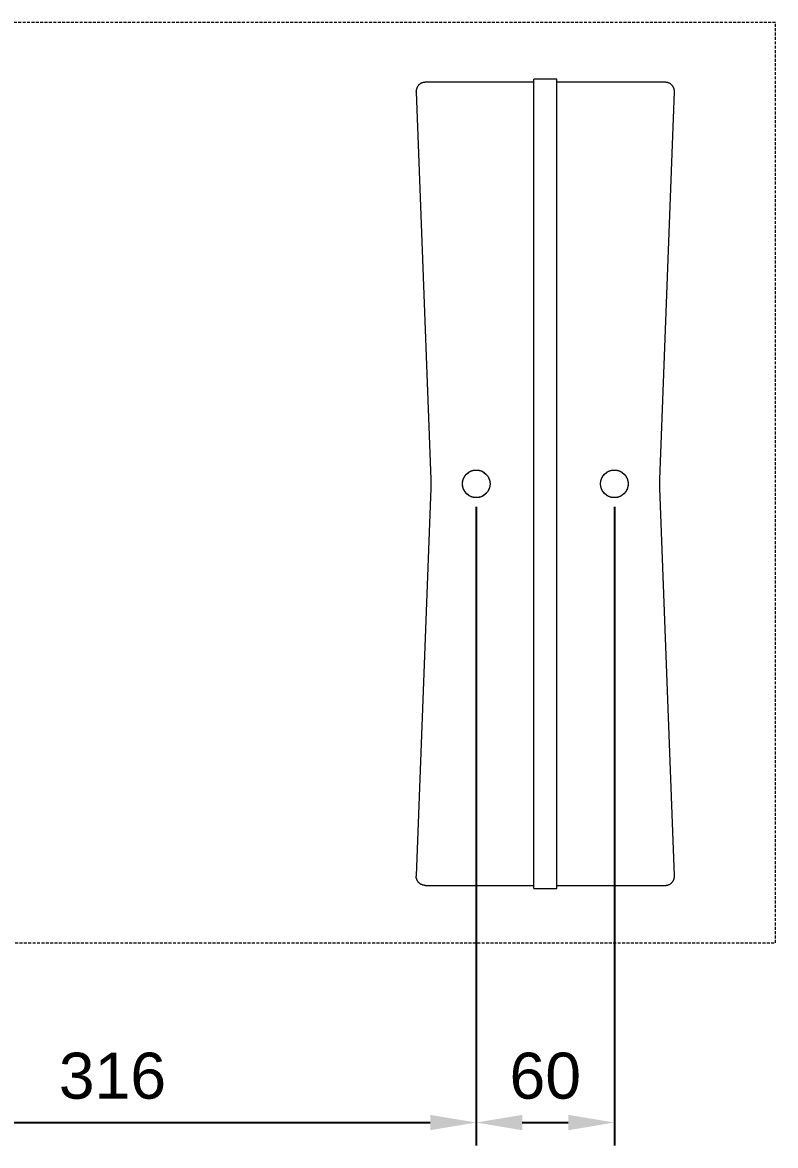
# Model space of a CAD drawing. Header units: millimetres. Extents: x -62 to 2493, y 278 to 1866.
# Drawn here: x 1075.2 to 1402.3, y 320.6 to 808.6 of the extents above; entities that cross this region are included whole.
import ezdxf

# ---------------------------------------------------------------- set-up
doc = ezdxf.new("R2010")
doc.units = ezdxf.units.MM
doc.linetypes.add('HIDDEN', pattern=[1.905, 1.27, -0.635])
for name, color, linetype, lineweight in [('ZANO_R', 7, 'Continuous', 0), ('ZANO_R_przerywana', 7, 'HIDDEN', 0), ('ZANO_W', 1, 'Continuous', 0)]:
    doc.layers.add(name, color=color, linetype=linetype, lineweight=lineweight)
doc.styles.add('Arial', font='arial.ttf')
doc.styles.get("Standard").update_dxf_attribs({"font": 'ARIALUNI.TTF'})
doc.dimstyles.new('pl i ang', dxfattribs={"dimtxt": 50, "dimasz": 50, "dimexe": 1.25, "dimexo": 0.625, "dimgap": 10, "dimtad": 1, "dimtoh": 1, "dimtxsty": 'Standard', "dimcen": 2.5, "dimclrd": 1, "dimclre": 1, "dimclrt": 1, "dimadec": 0, "dimazin": 0, "dimtfac": 1, "dimtmove": 0, "dimatfit": 3, "dimfxl": 1, "dimarcsym": 1})

# ---------------------------------------------------------------- blocks, each defined once
blk = doc.blocks.new('*D391')
at = {"layer": 'ZANO_W', "color": 1, "lineweight": -2}
for p, q in [((956.32, 598.11), (956.32, 320.56)), ((1272.32, 598.11), (1272.32, 320.56)), ((976.32, 330.56), (1252.32, 330.56))]:
    blk.add_line(p, q, dxfattribs=at)
at = {"layer": 'ZANO_W', "color": 1}
for points in [[(976.32, 333.89), (976.32, 327.22), (956.32, 330.56)], [(1252.32, 327.22), (1252.32, 333.89), (1272.32, 330.56)]]:
    blk.add_solid(points, dxfattribs=at)
at = {"layer": 'ZANO_W', "color": 1, "insert": (1114.32, 350.77), "char_height": 20, "attachment_point": 5, "style": 'Arial'}
blk.add_mtext('316', dxfattribs=at)
blk = doc.blocks.new('*D392')
at = {"layer": 'ZANO_W', "color": 1, "lineweight": -2}
for p, q in [((1272.32, 598.11), (1272.32, 320.56)), ((1332.32, 598.11), (1332.32, 320.56)), ((1292.32, 330.56), (1312.32, 330.56))]:
    blk.add_line(p, q, dxfattribs=at)
at = {"layer": 'ZANO_W', "color": 1}
for points in [[(1292.32, 333.89), (1292.32, 327.22), (1272.32, 330.56)], [(1312.32, 327.22), (1312.32, 333.89), (1332.32, 330.56)]]:
    blk.add_solid(points, dxfattribs=at)
at = {"layer": 'ZANO_W', "color": 1, "insert": (1302.32, 350.77), "char_height": 20, "attachment_point": 5, "style": 'Arial'}
blk.add_mtext('60', dxfattribs=at)

msp = doc.modelspace()

# ---------------------------------------------------------------- linework, layer by layer
at = {"layer": 'ZANO_R'}
for p, q in [((1246.96, 780.92), (1246.88, 780.8)), ((1247.04, 781.03), (1246.96, 780.92)), ((1247.12, 781.13), (1247.04, 781.03)), ((1247.21, 781.24), (1247.12, 781.13)), ((1247.3, 781.34), (1247.21, 781.24)), ((1247.4, 781.44), (1247.3, 781.34)), ((1247.49, 781.53), (1247.4, 781.44)), ((1247.6, 781.62), (1247.49, 781.53)), ((1247.7, 781.71), (1247.6, 781.62)), ((1247.81, 781.8), (1247.7, 781.71)), ((1247.92, 781.88), (1247.81, 781.8)), ((1248.03, 781.95), (1247.92, 781.88)), ((1248.15, 782.03), (1248.03, 781.95)), ((1248.26, 782.1), (1248.15, 782.03)), ((1248.38, 782.16), (1248.26, 782.1)), ((1248.51, 782.22), (1248.38, 782.16)), ((1248.63, 782.28), (1248.51, 782.22)), ((1248.76, 782.33), (1248.63, 782.28)), ((1248.88, 782.38), (1248.76, 782.33)), ((1249.01, 782.42), (1248.88, 782.38)), ((1249.14, 782.46), (1249.01, 782.42)), ((1249.28, 782.5), (1249.14, 782.46)), ((1249.41, 782.53), (1249.28, 782.5)), ((1249.54, 782.55), (1249.41, 782.53)), ((1249.68, 782.57), (1249.54, 782.55)), ((1249.81, 782.59), (1249.68, 782.57)), ((1249.95, 782.6), (1249.81, 782.59)), ((1250.09, 782.61), (1249.95, 782.6)), ((1250.22, 782.61), (1250.09, 782.61)), ((1297.32, 782.61), (1250.22, 782.61)), ((1297.32, 432.28), (1297.32, 783.95)), ((1307.32, 783.95), (1297.32, 783.95)), ((1307.32, 432.28), (1307.32, 783.95)), ((1354.42, 782.61), (1307.32, 782.61)), ((1354.55, 782.61), (1354.42, 782.61)), ((1354.69, 782.6), (1354.55, 782.61)), ((1354.83, 782.59), (1354.69, 782.6)), ((1354.96, 782.57), (1354.83, 782.59)), ((1355.1, 782.55), (1354.96, 782.57)), ((1355.23, 782.53), (1355.1, 782.55)), ((1355.37, 782.5), (1355.23, 782.53)), ((1355.5, 782.46), (1355.37, 782.5)), ((1355.63, 782.42), (1355.5, 782.46)), ((1355.76, 782.38), (1355.63, 782.42)), ((1355.89, 782.33), (1355.76, 782.38)), ((1356.01, 782.28), (1355.89, 782.33)), ((1356.14, 782.22), (1356.01, 782.28)), ((1356.26, 782.16), (1356.14, 782.22)), ((1356.38, 782.09), (1356.26, 782.16)), ((1356.5, 782.02), (1356.38, 782.09)), ((1356.62, 781.95), (1356.5, 782.02)), ((1356.73, 781.87), (1356.62, 781.95)), ((1356.84, 781.79), (1356.73, 781.87)), ((1356.95, 781.71), (1356.84, 781.79)), ((1357.05, 781.62), (1356.95, 781.71)), ((1357.15, 781.53), (1357.05, 781.62)), ((1357.25, 781.43), (1357.15, 781.53)), ((1357.35, 781.33), (1357.25, 781.43)), ((1357.44, 781.23), (1357.35, 781.33)), ((1357.53, 781.13), (1357.44, 781.23)), ((1357.61, 781.02), (1357.53, 781.13)), ((1357.69, 780.91), (1357.61, 781.02)), ((1357.77, 780.8), (1357.69, 780.91)), ((1246.23, 778.75), (1246.22, 778.61)), ((1246.22, 778.53), (1246.22, 778.61)), ((1246.23, 778.46), (1246.22, 778.53)), ((1246.24, 779.02), (1246.23, 778.88)), ((1246.23, 778.88), (1246.23, 778.75)), ((1246.23, 778.46), (1252.56, 609.99)), ((1246.26, 779.15), (1246.24, 779.02)), ((1246.28, 779.29), (1246.26, 779.15)), ((1246.31, 779.42), (1246.28, 779.29)), ((1246.34, 779.56), (1246.31, 779.42)), ((1246.37, 779.69), (1246.34, 779.56)), ((1246.41, 779.82), (1246.37, 779.69)), ((1246.45, 779.95), (1246.41, 779.82)), ((1246.5, 780.08), (1246.45, 779.95)), ((1246.56, 780.2), (1246.5, 780.08)), ((1246.61, 780.33), (1246.56, 780.2)), ((1246.67, 780.45), (1246.61, 780.33)), ((1246.74, 780.57), (1246.67, 780.45)), ((1246.81, 780.69), (1246.74, 780.57)), ((1246.88, 780.8), (1246.81, 780.69)), ((1352.08, 609.99), (1358.41, 778.46)), ((1357.84, 780.68), (1357.77, 780.8)), ((1357.91, 780.56), (1357.84, 780.68)), ((1357.97, 780.44), (1357.91, 780.56)), ((1358.03, 780.32), (1357.97, 780.44)), ((1358.09, 780.19), (1358.03, 780.32)), ((1358.14, 780.07), (1358.09, 780.19)), ((1358.19, 779.94), (1358.14, 780.07)), ((1358.23, 779.81), (1358.19, 779.94)), ((1358.27, 779.68), (1358.23, 779.81)), ((1358.31, 779.55), (1358.27, 779.68)), ((1358.34, 779.41), (1358.31, 779.55)), ((1358.36, 779.28), (1358.34, 779.41)), ((1358.38, 779.14), (1358.36, 779.28)), ((1358.4, 779.01), (1358.38, 779.14)), ((1358.41, 778.87), (1358.4, 779.01)), ((1358.42, 778.73), (1358.41, 778.87)), ((1358.41, 778.46), (1358.42, 778.6)), ((1358.42, 778.6), (1358.42, 778.73)), ((1266.61, 609.94), (1266.67, 610.14)), ((1266.67, 610.14), (1266.75, 610.33)), ((1266.75, 610.33), (1266.83, 610.52)), ((1266.83, 610.52), (1266.91, 610.71)), ((1266.91, 610.71), (1267.01, 610.9)), ((1267.01, 610.9), (1267.11, 611.08)), ((1267.11, 611.08), (1267.21, 611.26)), ((1267.21, 611.26), (1267.32, 611.43)), ((1267.32, 611.43), (1267.44, 611.6)), ((1267.44, 611.6), (1267.57, 611.77)), ((1267.57, 611.77), (1267.69, 611.93)), ((1267.69, 611.93), (1267.83, 612.09)), ((1267.83, 612.09), (1267.97, 612.24)), ((1267.97, 612.24), (1268.11, 612.39)), ((1268.11, 612.39), (1268.26, 612.53)), ((1268.26, 612.53), (1268.42, 612.67)), ((1268.42, 612.67), (1268.58, 612.8)), ((1268.58, 612.8), (1268.74, 612.93)), ((1268.74, 612.93), (1268.91, 613.05)), ((1268.91, 613.05), (1269.08, 613.16)), ((1269.08, 613.16), (1269.26, 613.27)), ((1269.26, 613.27), (1269.44, 613.37)), ((1269.44, 613.37), (1269.62, 613.47)), ((1269.62, 613.47), (1269.81, 613.56)), ((1269.81, 613.56), (1270, 613.64)), ((1270, 613.64), (1270.19, 613.72)), ((1270.19, 613.72), (1270.39, 613.79)), ((1270.39, 613.79), (1270.59, 613.85)), ((1270.59, 613.85), (1270.78, 613.91)), ((1270.78, 613.91), (1270.99, 613.96)), ((1270.99, 613.96), (1271.19, 614)), ((1271.19, 614), (1271.39, 614.04)), ((1271.39, 614.04), (1271.6, 614.07)), ((1271.6, 614.07), (1271.8, 614.09)), ((1271.8, 614.09), (1272.01, 614.1)), ((1272.01, 614.1), (1272.22, 614.11)), ((1272.22, 614.11), (1272.42, 614.11)), ((1272.42, 614.11), (1272.63, 614.1)), ((1272.63, 614.1), (1272.84, 614.09)), ((1272.84, 614.09), (1273.04, 614.07)), ((1273.04, 614.07), (1273.25, 614.04)), ((1273.25, 614.04), (1273.45, 614)), ((1273.45, 614), (1273.66, 613.96)), ((1273.66, 613.96), (1273.86, 613.91)), ((1273.86, 613.91), (1274.06, 613.85)), ((1274.06, 613.85), (1274.25, 613.79)), ((1274.25, 613.79), (1274.45, 613.72)), ((1274.45, 613.72), (1274.64, 613.64)), ((1274.64, 613.64), (1274.83, 613.56)), ((1274.83, 613.56), (1275.02, 613.47)), ((1275.02, 613.47), (1275.2, 613.37)), ((1275.2, 613.37), (1275.38, 613.27)), ((1275.38, 613.27), (1275.56, 613.16)), ((1275.56, 613.16), (1275.73, 613.05)), ((1275.73, 613.05), (1275.9, 612.93)), ((1275.9, 612.93), (1276.06, 612.8)), ((1276.06, 612.8), (1276.22, 612.67)), ((1276.22, 612.67), (1276.38, 612.53)), ((1276.38, 612.53), (1276.53, 612.39)), ((1276.53, 612.39), (1276.67, 612.24)), ((1276.67, 612.24), (1276.81, 612.09)), ((1276.81, 612.09), (1276.95, 611.93)), ((1276.95, 611.93), (1277.08, 611.77)), ((1277.08, 611.77), (1277.2, 611.6)), ((1277.2, 611.6), (1277.32, 611.43)), ((1277.32, 611.43), (1277.43, 611.26)), ((1277.43, 611.26), (1277.53, 611.08)), ((1277.53, 611.08), (1277.63, 610.9)), ((1277.63, 610.9), (1277.73, 610.71)), ((1277.73, 610.71), (1277.81, 610.52)), ((1277.81, 610.52), (1277.89, 610.33)), ((1277.89, 610.33), (1277.97, 610.14)), ((1277.97, 610.14), (1278.03, 609.94)), ((1326.61, 609.94), (1326.67, 610.14)), ((1326.67, 610.14), (1326.75, 610.33)), ((1326.75, 610.33), (1326.83, 610.52)), ((1326.83, 610.52), (1326.91, 610.71)), ((1326.91, 610.71), (1327.01, 610.9)), ((1327.01, 610.9), (1327.11, 611.08)), ((1327.11, 611.08), (1327.21, 611.26)), ((1327.21, 611.26), (1327.32, 611.43)), ((1327.32, 611.43), (1327.44, 611.6)), ((1327.44, 611.6), (1327.57, 611.77)), ((1327.57, 611.77), (1327.69, 611.93)), ((1327.69, 611.93), (1327.83, 612.09)), ((1327.83, 612.09), (1327.97, 612.24)), ((1327.97, 612.24), (1328.11, 612.39)), ((1328.11, 612.39), (1328.26, 612.53)), ((1328.26, 612.53), (1328.42, 612.67)), ((1328.42, 612.67), (1328.58, 612.8)), ((1328.58, 612.8), (1328.74, 612.93)), ((1328.74, 612.93), (1328.91, 613.05)), ((1328.91, 613.05), (1329.08, 613.16)), ((1329.08, 613.16), (1329.26, 613.27)), ((1329.26, 613.27), (1329.44, 613.37)), ((1329.44, 613.37), (1329.62, 613.47)), ((1329.62, 613.47), (1329.81, 613.56)), ((1329.81, 613.56), (1330, 613.64)), ((1330, 613.64), (1330.19, 613.72)), ((1330.19, 613.72), (1330.39, 613.79)), ((1330.39, 613.79), (1330.59, 613.85)), ((1330.59, 613.85), (1330.78, 613.91)), ((1330.78, 613.91), (1330.99, 613.96)), ((1330.99, 613.96), (1331.19, 614)), ((1331.19, 614), (1331.39, 614.04)), ((1331.39, 614.04), (1331.6, 614.07)), ((1331.6, 614.07), (1331.8, 614.09)), ((1331.8, 614.09), (1332.01, 614.1)), ((1332.01, 614.1), (1332.22, 614.11)), ((1332.22, 614.11), (1332.42, 614.11)), ((1332.42, 614.11), (1332.63, 614.1)), ((1332.63, 614.1), (1332.84, 614.09)), ((1332.84, 614.09), (1333.04, 614.07)), ((1333.04, 614.07), (1333.25, 614.04)), ((1333.25, 614.04), (1333.45, 614)), ((1333.45, 614), (1333.66, 613.96)), ((1333.66, 613.96), (1333.86, 613.91)), ((1333.86, 613.91), (1334.06, 613.85)), ((1334.06, 613.85), (1334.25, 613.79)), ((1334.25, 613.79), (1334.45, 613.72)), ((1334.45, 613.72), (1334.64, 613.64)), ((1334.64, 613.64), (1334.83, 613.56)), ((1334.83, 613.56), (1335.02, 613.47)), ((1335.02, 613.47), (1335.2, 613.37)), ((1335.2, 613.37), (1335.38, 613.27)), ((1335.38, 613.27), (1335.56, 613.16)), ((1335.56, 613.16), (1335.73, 613.05)), ((1335.73, 613.05), (1335.9, 612.93)), ((1335.9, 612.93), (1336.06, 612.8)), ((1336.06, 612.8), (1336.22, 612.67)), ((1336.22, 612.67), (1336.38, 612.53)), ((1336.38, 612.53), (1336.53, 612.39)), ((1336.53, 612.39), (1336.67, 612.24)), ((1336.67, 612.24), (1336.81, 612.09)), ((1336.81, 612.09), (1336.95, 611.93)), ((1336.95, 611.93), (1337.08, 611.77)), ((1337.08, 611.77), (1337.2, 611.6)), ((1337.2, 611.6), (1337.32, 611.43)), ((1337.32, 611.43), (1337.43, 611.26)), ((1337.43, 611.26), (1337.53, 611.08)), ((1337.53, 611.08), (1337.63, 610.9)), ((1337.63, 610.9), (1337.73, 610.71)), ((1337.73, 610.71), (1337.81, 610.52)), ((1337.81, 610.52), (1337.89, 610.33)), ((1337.89, 610.33), (1337.97, 610.14)), ((1337.97, 610.14), (1338.03, 609.94)), ((1252.56, 606.23), (1246.23, 437.76)), ((1252.56, 609.99), (1252.59, 609.05)), ((1252.59, 607.17), (1252.56, 606.23)), ((1252.59, 609.05), (1252.6, 608.11)), ((1252.6, 608.11), (1252.59, 607.17)), ((1266.32, 608.32), (1266.33, 608.52)), ((1266.32, 608.11), (1266.32, 608.32)), ((1266.32, 607.9), (1266.32, 608.11)), ((1266.33, 607.7), (1266.32, 607.9)), ((1266.33, 608.52), (1266.35, 608.73)), ((1266.35, 607.49), (1266.33, 607.7)), ((1266.35, 608.73), (1266.38, 608.94)), ((1266.38, 607.28), (1266.35, 607.49)), ((1266.38, 608.94), (1266.41, 609.14)), ((1266.41, 607.08), (1266.38, 607.28)), ((1266.41, 609.14), (1266.45, 609.34)), ((1266.45, 606.88), (1266.41, 607.08)), ((1266.45, 609.34), (1266.49, 609.55)), ((1266.49, 606.67), (1266.45, 606.88)), ((1266.49, 609.55), (1266.55, 609.75)), ((1266.55, 606.47), (1266.49, 606.67)), ((1266.55, 609.75), (1266.61, 609.94)), ((1266.61, 606.27), (1266.55, 606.47)), ((1266.67, 606.08), (1266.61, 606.27)), ((1266.75, 605.89), (1266.67, 606.08)), ((1266.83, 605.69), (1266.75, 605.89)), ((1266.91, 605.51), (1266.83, 605.69)), ((1267.01, 605.32), (1266.91, 605.51)), ((1267.11, 605.14), (1267.01, 605.32)), ((1277.63, 605.32), (1277.53, 605.14)), ((1277.73, 605.51), (1277.63, 605.32)), ((1277.81, 605.69), (1277.73, 605.51)), ((1277.89, 605.89), (1277.81, 605.69)), ((1277.97, 606.08), (1277.89, 605.89)), ((1278.03, 606.27), (1277.97, 606.08)), ((1278.03, 609.94), (1278.09, 609.75)), ((1278.09, 606.47), (1278.03, 606.27)), ((1278.09, 609.75), (1278.15, 609.55)), ((1278.15, 606.67), (1278.09, 606.47)), ((1278.15, 609.55), (1278.19, 609.34)), ((1278.19, 606.88), (1278.15, 606.67)), ((1278.19, 609.34), (1278.23, 609.14)), ((1278.23, 607.08), (1278.19, 606.88)), ((1278.23, 609.14), (1278.26, 608.94)), ((1278.26, 607.28), (1278.23, 607.08)), ((1278.26, 608.94), (1278.29, 608.73)), ((1278.29, 607.49), (1278.26, 607.28)), ((1278.29, 608.73), (1278.31, 608.52)), ((1278.31, 607.7), (1278.29, 607.49)), ((1278.31, 608.52), (1278.32, 608.32)), ((1278.32, 607.9), (1278.31, 607.7)), ((1278.32, 608.32), (1278.32, 608.11)), ((1278.32, 608.11), (1278.32, 607.9)), ((1326.32, 608.32), (1326.33, 608.52)), ((1326.32, 608.11), (1326.32, 608.32)), ((1326.32, 607.9), (1326.32, 608.11)), ((1326.33, 607.7), (1326.32, 607.9)), ((1326.33, 608.52), (1326.35, 608.73)), ((1326.35, 607.49), (1326.33, 607.7)), ((1326.35, 608.73), (1326.38, 608.94)), ((1326.38, 607.28), (1326.35, 607.49)), ((1326.38, 608.94), (1326.41, 609.14)), ((1326.41, 607.08), (1326.38, 607.28)), ((1326.41, 609.14), (1326.45, 609.34)), ((1326.45, 606.88), (1326.41, 607.08)), ((1326.45, 609.34), (1326.49, 609.55)), ((1326.49, 606.67), (1326.45, 606.88)), ((1326.49, 609.55), (1326.55, 609.75)), ((1326.55, 606.47), (1326.49, 606.67)), ((1326.55, 609.75), (1326.61, 609.94)), ((1326.61, 606.27), (1326.55, 606.47)), ((1326.67, 606.08), (1326.61, 606.27)), ((1326.75, 605.89), (1326.67, 606.08)), ((1326.83, 605.69), (1326.75, 605.89)), ((1326.91, 605.51), (1326.83, 605.69)), ((1327.01, 605.32), (1326.91, 605.51)), ((1327.11, 605.14), (1327.01, 605.32)), ((1337.63, 605.32), (1337.53, 605.14)), ((1337.73, 605.51), (1337.63, 605.32)), ((1337.81, 605.69), (1337.73, 605.51)), ((1337.89, 605.89), (1337.81, 605.69)), ((1337.97, 606.08), (1337.89, 605.89)), ((1338.03, 606.27), (1337.97, 606.08)), ((1338.03, 609.94), (1338.09, 609.75)), ((1338.09, 606.47), (1338.03, 606.27)), ((1338.09, 609.75), (1338.15, 609.55)), ((1338.15, 606.67), (1338.09, 606.47)), ((1338.15, 609.55), (1338.19, 609.34)), ((1338.19, 606.88), (1338.15, 606.67)), ((1338.19, 609.34), (1338.23, 609.14)), ((1338.23, 607.08), (1338.19, 606.88)), ((1338.23, 609.14), (1338.26, 608.94)), ((1338.26, 607.28), (1338.23, 607.08)), ((1338.26, 608.94), (1338.29, 608.73)), ((1338.29, 607.49), (1338.26, 607.28)), ((1338.29, 608.73), (1338.31, 608.52)), ((1338.31, 607.7), (1338.29, 607.49)), ((1338.31, 608.52), (1338.32, 608.32)), ((1338.32, 607.9), (1338.31, 607.7)), ((1338.32, 608.32), (1338.32, 608.11)), ((1338.32, 608.11), (1338.32, 607.9)), ((1352.05, 608.74), (1352.08, 609.99)), ((1352.05, 607.48), (1352.05, 608.74)), ((1352.08, 606.23), (1352.05, 607.48)), ((1358.41, 437.76), (1352.08, 606.23)), ((1267.21, 604.96), (1267.11, 605.14)), ((1267.32, 604.79), (1267.21, 604.96)), ((1267.44, 604.62), (1267.32, 604.79)), ((1267.57, 604.45), (1267.44, 604.62)), ((1267.69, 604.29), (1267.57, 604.45)), ((1267.83, 604.13), (1267.69, 604.29)), ((1267.97, 603.98), (1267.83, 604.13)), ((1268.11, 603.83), (1267.97, 603.98)), ((1268.26, 603.69), (1268.11, 603.83)), ((1268.42, 603.55), (1268.26, 603.69)), ((1268.58, 603.42), (1268.42, 603.55)), ((1268.74, 603.29), (1268.58, 603.42)), ((1268.91, 603.17), (1268.74, 603.29)), ((1269.08, 603.06), (1268.91, 603.17)), ((1269.26, 602.95), (1269.08, 603.06)), ((1269.44, 602.85), (1269.26, 602.95)), ((1269.62, 602.75), (1269.44, 602.85)), ((1269.81, 602.66), (1269.62, 602.75)), ((1270, 602.58), (1269.81, 602.66)), ((1270.19, 602.5), (1270, 602.58)), ((1270.39, 602.43), (1270.19, 602.5)), ((1270.59, 602.37), (1270.39, 602.43)), ((1270.78, 602.31), (1270.59, 602.37)), ((1270.99, 602.26), (1270.78, 602.31)), ((1271.19, 602.22), (1270.99, 602.26)), ((1271.39, 602.18), (1271.19, 602.22)), ((1271.6, 602.15), (1271.39, 602.18)), ((1271.8, 602.13), (1271.6, 602.15)), ((1272.01, 602.12), (1271.8, 602.13)), ((1272.22, 602.11), (1272.01, 602.12)), ((1272.42, 602.11), (1272.22, 602.11)), ((1272.63, 602.12), (1272.42, 602.11)), ((1272.84, 602.13), (1272.63, 602.12)), ((1273.04, 602.15), (1272.84, 602.13)), ((1273.25, 602.18), (1273.04, 602.15)), ((1273.45, 602.22), (1273.25, 602.18)), ((1273.66, 602.26), (1273.45, 602.22)), ((1273.86, 602.31), (1273.66, 602.26)), ((1274.06, 602.37), (1273.86, 602.31)), ((1274.25, 602.43), (1274.06, 602.37)), ((1274.45, 602.5), (1274.25, 602.43)), ((1274.64, 602.58), (1274.45, 602.5)), ((1274.83, 602.66), (1274.64, 602.58)), ((1275.02, 602.75), (1274.83, 602.66)), ((1275.2, 602.85), (1275.02, 602.75)), ((1275.38, 602.95), (1275.2, 602.85)), ((1275.56, 603.06), (1275.38, 602.95)), ((1275.73, 603.17), (1275.56, 603.06)), ((1275.9, 603.29), (1275.73, 603.17)), ((1276.06, 603.42), (1275.9, 603.29)), ((1276.22, 603.55), (1276.06, 603.42)), ((1276.38, 603.69), (1276.22, 603.55)), ((1276.53, 603.83), (1276.38, 603.69)), ((1276.67, 603.98), (1276.53, 603.83)), ((1276.81, 604.13), (1276.67, 603.98)), ((1276.95, 604.29), (1276.81, 604.13)), ((1277.08, 604.45), (1276.95, 604.29)), ((1277.2, 604.62), (1277.08, 604.45)), ((1277.32, 604.79), (1277.2, 604.62)), ((1277.43, 604.96), (1277.32, 604.79)), ((1277.53, 605.14), (1277.43, 604.96)), ((1327.21, 604.96), (1327.11, 605.14)), ((1327.32, 604.79), (1327.21, 604.96)), ((1327.44, 604.62), (1327.32, 604.79)), ((1327.57, 604.45), (1327.44, 604.62)), ((1327.69, 604.29), (1327.57, 604.45)), ((1327.83, 604.13), (1327.69, 604.29)), ((1327.97, 603.98), (1327.83, 604.13)), ((1328.11, 603.83), (1327.97, 603.98)), ((1328.26, 603.69), (1328.11, 603.83)), ((1328.42, 603.55), (1328.26, 603.69)), ((1328.58, 603.42), (1328.42, 603.55)), ((1328.74, 603.29), (1328.58, 603.42)), ((1328.91, 603.17), (1328.74, 603.29)), ((1329.08, 603.06), (1328.91, 603.17)), ((1329.26, 602.95), (1329.08, 603.06)), ((1329.44, 602.85), (1329.26, 602.95)), ((1329.62, 602.75), (1329.44, 602.85)), ((1329.81, 602.66), (1329.62, 602.75)), ((1330, 602.58), (1329.81, 602.66)), ((1330.19, 602.5), (1330, 602.58)), ((1330.39, 602.43), (1330.19, 602.5)), ((1330.59, 602.37), (1330.39, 602.43)), ((1330.78, 602.31), (1330.59, 602.37)), ((1330.99, 602.26), (1330.78, 602.31)), ((1331.19, 602.22), (1330.99, 602.26)), ((1331.39, 602.18), (1331.19, 602.22)), ((1331.6, 602.15), (1331.39, 602.18)), ((1331.8, 602.13), (1331.6, 602.15)), ((1332.01, 602.12), (1331.8, 602.13)), ((1332.22, 602.11), (1332.01, 602.12)), ((1332.42, 602.11), (1332.22, 602.11)), ((1332.63, 602.12), (1332.42, 602.11)), ((1332.84, 602.13), (1332.63, 602.12)), ((1333.04, 602.15), (1332.84, 602.13)), ((1333.25, 602.18), (1333.04, 602.15)), ((1333.45, 602.22), (1333.25, 602.18)), ((1333.66, 602.26), (1333.45, 602.22)), ((1333.86, 602.31), (1333.66, 602.26)), ((1334.06, 602.37), (1333.86, 602.31)), ((1334.25, 602.43), (1334.06, 602.37)), ((1334.45, 602.5), (1334.25, 602.43)), ((1334.64, 602.58), (1334.45, 602.5)), ((1334.83, 602.66), (1334.64, 602.58)), ((1335.02, 602.75), (1334.83, 602.66)), ((1335.2, 602.85), (1335.02, 602.75)), ((1335.38, 602.95), (1335.2, 602.85)), ((1335.56, 603.06), (1335.38, 602.95)), ((1335.73, 603.17), (1335.56, 603.06)), ((1335.9, 603.29), (1335.73, 603.17)), ((1336.06, 603.42), (1335.9, 603.29)), ((1336.22, 603.55), (1336.06, 603.42)), ((1336.38, 603.69), (1336.22, 603.55)), ((1336.53, 603.83), (1336.38, 603.69)), ((1336.67, 603.98), (1336.53, 603.83)), ((1336.81, 604.13), (1336.67, 603.98)), ((1336.95, 604.29), (1336.81, 604.13)), ((1337.08, 604.45), (1336.95, 604.29)), ((1337.2, 604.62), (1337.08, 604.45)), ((1337.32, 604.79), (1337.2, 604.62)), ((1337.43, 604.96), (1337.32, 604.79)), ((1337.53, 605.14), (1337.43, 604.96)), ((1246.23, 437.76), (1246.22, 437.68)), ((1246.22, 437.68), (1246.22, 437.61)), ((1246.23, 437.47), (1246.22, 437.61)), ((1246.23, 437.34), (1246.23, 437.47)), ((1246.24, 437.2), (1246.23, 437.34)), ((1246.26, 437.06), (1246.24, 437.2)), ((1246.28, 436.93), (1246.26, 437.06)), ((1246.31, 436.8), (1246.28, 436.93)), ((1246.34, 436.66), (1246.31, 436.8)), ((1246.37, 436.53), (1246.34, 436.66)), ((1246.41, 436.4), (1246.37, 436.53)), ((1246.45, 436.27), (1246.41, 436.4)), ((1246.5, 436.14), (1246.45, 436.27)), ((1246.56, 436.02), (1246.5, 436.14)), ((1246.61, 435.89), (1246.56, 436.02)), ((1246.67, 435.77), (1246.61, 435.89)), ((1246.74, 435.65), (1246.67, 435.77)), ((1246.81, 435.53), (1246.74, 435.65)), ((1246.88, 435.42), (1246.81, 435.53)), ((1246.96, 435.3), (1246.88, 435.42)), ((1247.04, 435.19), (1246.96, 435.3)), ((1247.12, 435.08), (1247.04, 435.19)), ((1247.21, 434.98), (1247.12, 435.08)), ((1247.3, 434.88), (1247.21, 434.98)), ((1247.4, 434.78), (1247.3, 434.88)), ((1247.49, 434.69), (1247.4, 434.78)), ((1247.6, 434.59), (1247.49, 434.69)), ((1247.7, 434.51), (1247.6, 434.59)), ((1247.81, 434.42), (1247.7, 434.51)), ((1247.92, 434.34), (1247.81, 434.42)), ((1356.73, 434.34), (1356.84, 434.43)), ((1356.84, 434.43), (1356.95, 434.51)), ((1356.95, 434.51), (1357.05, 434.6)), ((1357.05, 434.6), (1357.15, 434.69)), ((1357.15, 434.69), (1357.25, 434.79)), ((1357.25, 434.79), (1357.35, 434.88)), ((1357.35, 434.88), (1357.44, 434.99)), ((1357.44, 434.99), (1357.53, 435.09)), ((1357.53, 435.09), (1357.61, 435.2)), ((1357.61, 435.2), (1357.69, 435.31)), ((1357.69, 435.31), (1357.77, 435.42)), ((1357.77, 435.42), (1357.84, 435.54)), ((1357.84, 435.54), (1357.91, 435.66)), ((1357.91, 435.66), (1357.97, 435.78)), ((1357.97, 435.78), (1358.03, 435.9)), ((1358.03, 435.9), (1358.09, 436.02)), ((1358.09, 436.02), (1358.14, 436.15)), ((1358.14, 436.15), (1358.19, 436.28)), ((1358.19, 436.28), (1358.23, 436.41)), ((1358.23, 436.41), (1358.27, 436.54)), ((1358.27, 436.54), (1358.31, 436.67)), ((1358.31, 436.67), (1358.34, 436.81)), ((1358.34, 436.81), (1358.36, 436.94)), ((1358.36, 436.94), (1358.38, 437.08)), ((1358.38, 437.08), (1358.4, 437.21)), ((1358.4, 437.21), (1358.41, 437.35)), ((1358.42, 437.62), (1358.41, 437.76)), ((1358.41, 437.35), (1358.42, 437.49)), ((1358.42, 437.49), (1358.42, 437.62)), ((1248.03, 434.26), (1247.92, 434.34)), ((1248.15, 434.19), (1248.03, 434.26)), ((1248.26, 434.12), (1248.15, 434.19)), ((1248.38, 434.06), (1248.26, 434.12)), ((1248.51, 434), (1248.38, 434.06)), ((1248.63, 433.94), (1248.51, 434)), ((1248.76, 433.89), (1248.63, 433.94)), ((1248.88, 433.84), (1248.76, 433.89)), ((1249.01, 433.8), (1248.88, 433.84)), ((1249.14, 433.76), (1249.01, 433.8)), ((1249.28, 433.72), (1249.14, 433.76)), ((1249.41, 433.69), (1249.28, 433.72)), ((1249.54, 433.67), (1249.41, 433.69)), ((1249.68, 433.65), (1249.54, 433.67)), ((1249.81, 433.63), (1249.68, 433.65)), ((1249.95, 433.62), (1249.81, 433.63)), ((1250.09, 433.61), (1249.95, 433.62)), ((1250.22, 433.61), (1250.09, 433.61)), ((1250.22, 433.61), (1297.32, 433.61)), ((1297.32, 432.28), (1307.32, 432.28)), ((1307.32, 433.61), (1354.42, 433.61)), ((1354.42, 433.61), (1354.55, 433.61)), ((1354.55, 433.61), (1354.69, 433.62)), ((1354.69, 433.62), (1354.83, 433.63)), ((1354.83, 433.63), (1354.96, 433.65)), ((1354.96, 433.65), (1355.1, 433.67)), ((1355.1, 433.67), (1355.23, 433.69)), ((1355.23, 433.69), (1355.37, 433.72)), ((1355.37, 433.72), (1355.5, 433.76)), ((1355.5, 433.76), (1355.63, 433.8)), ((1355.63, 433.8), (1355.76, 433.84)), ((1355.76, 433.84), (1355.89, 433.89)), ((1355.89, 433.89), (1356.01, 433.94)), ((1356.01, 433.94), (1356.14, 434)), ((1356.14, 434), (1356.26, 434.06)), ((1356.26, 434.06), (1356.38, 434.12)), ((1356.38, 434.12), (1356.5, 434.19)), ((1356.5, 434.19), (1356.62, 434.27)), ((1356.62, 434.27), (1356.73, 434.34))]:
    msp.add_line(p, q, dxfattribs=at)
for centre in [(1272.32, 608.11), (1332.32, 608.11)]:
    msp.add_circle(centre, 6, dxfattribs=at)
at = {"layer": 'ZANO_R_przerywana'}
for p, q in [((1202.32, 808.61), (1026.32, 808.61)), ((1402.32, 808.61), (1202.32, 808.61)), ((1402.32, 408.61), (1402.32, 808.61)), ((1026.32, 408.61), (1202.32, 408.61)), ((1202.32, 408.61), (1402.32, 408.61))]:
    msp.add_line(p, q, dxfattribs=at)

# ---------------------------------------------------------------- dimensions: what is measured, and where the dimension line sits
at = {"layer": 'ZANO_W'}
dim = msp.add_linear_dim(base=(1272.32, 330.56), p1=(956.32, 608.11), p2=(1272.32, 608.11), dimstyle='pl i ang', override={"dimtxt": 20, "dimasz": 20, "dimexe": 10, "dimexo": 10, "dimtoh": 0, "dimdec": 0, "dimtxsty": 'Arial', "dimtdec": 0, "dimtmove": 1}, dxfattribs=at)
dim.commit()
dim.dimension.update_dxf_attribs({"geometry": '*D391', "text_midpoint": (1114.32, 350.77)})
dim = msp.add_linear_dim(base=(1332.32, 330.56), p1=(1272.32, 608.11), p2=(1332.32, 608.11), dimstyle='pl i ang', override={"dimtxt": 20, "dimasz": 20, "dimexe": 10, "dimexo": 10, "dimtoh": 0, "dimdec": 0, "dimtxsty": 'Arial', "dimtdec": 0, "dimtmove": 1}, dxfattribs=at)
dim.commit()
dim.dimension.update_dxf_attribs({"geometry": '*D392', "text_midpoint": (1302.32, 330.56), "dimtype": 160})

doc.saveas('drawing.dxf')
